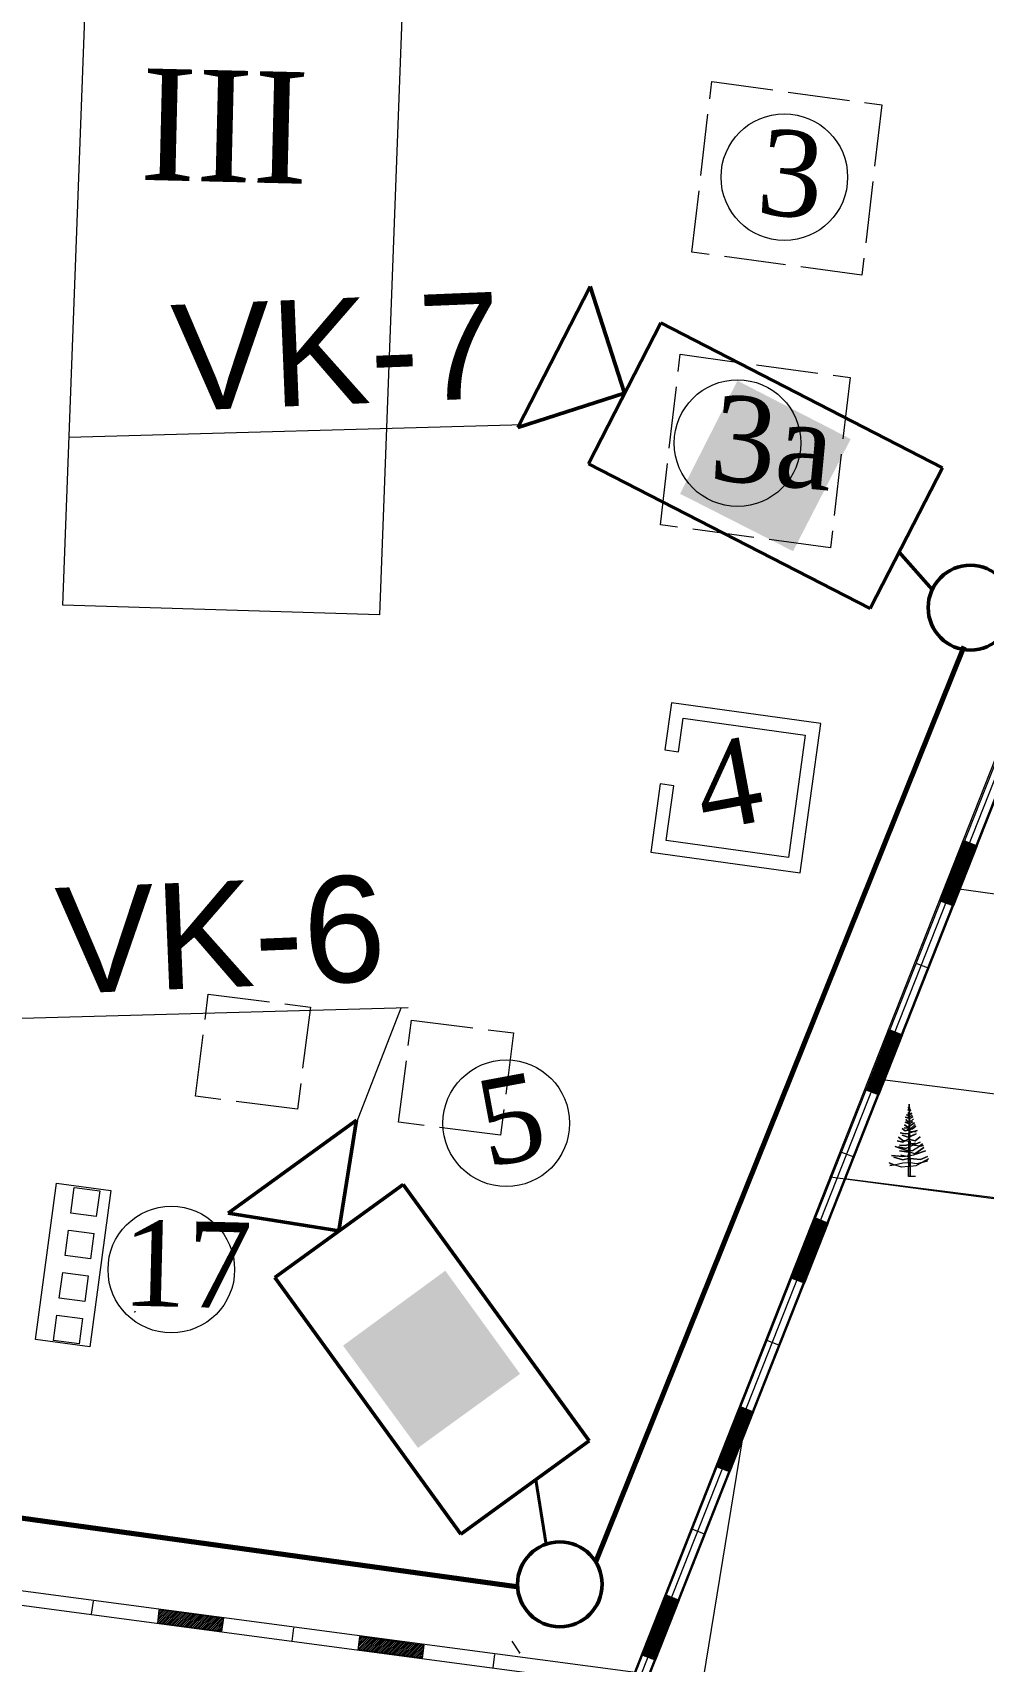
# Model space of a CAD drawing. Header units: feet. Extents: x 3381 to 682707, y 675186 to 4374675.
# Drawn here: x 681334.9 to 681362.62, y 4373040.04 to 4373087.52 of the extents above; entities that cross this region are included whole.
import ezdxf

# ---------------------------------------------------------------- set-up
doc = ezdxf.new("R2010")
doc.units = ezdxf.units.FT
doc.header["$MEASUREMENT"] = 0
doc.header["$PDMODE"] = 34
doc.header["$PDSIZE"] = 0.01
doc.linetypes.add('ACAD_ISO02W100', pattern=[15, 12, -3])
doc.linetypes.add('DUZ', pattern=[0])
doc.layers.get('0').update_dxf_attribs({"linetype": 'CONTINUOUS'})
doc.layers.get('Defpoints').update_dxf_attribs({"linetype": 'CONTINUOUS'})
for name, color, linetype in [('0_Point_Point', 7, 'CONTINUOUS'), ('Aqaclar', 3, 'CONTINUOUS'), ('Layer8', 7, 'CONTINUOUS'), ('ramka', 7, 'CONTINUOUS')]:
    doc.layers.add(name, color=color, linetype=linetype)
doc.layers.add('_cp_basic_Shtamp_0.5', color=7, linetype='CONTINUOUS', lineweight=50)
doc.layers.add('yol 6m', color=250, linetype='CONTINUOUS', lineweight=30)
doc.styles.add('ARİAL', font='arial.ttf')
doc.styles.get("Standard").update_dxf_attribs({"font": 'arial.ttf', "height": 1.5})
doc.styles.add('style5', font='arialazlat.ttf', dxfattribs={"height": 400})
doc.dimstyles.new('ISO-25', dxfattribs={"dimtxt": 1.5, "dimasz": 1, "dimexe": 1.25, "dimexo": 0.625, "dimtad": 1, "dimtxsty": 'Standard', "dimblk": 'OBLIQUE', "dimcen": 2.5, "dimadec": 0, "dimazin": 0, "dimtfac": 1, "dimtmove": 0, "dimatfit": 3, "dimldrblk": 'OBLIQUE', "dimfxl": 1, "dimarcsym": 0})

# ---------------------------------------------------------------- blocks, each defined once
blk = doc.blocks.new('_Oblique')
at = {"color": 0, "linetype": 'ByBlock', "lineweight": -2}
blk.add_line((-0.5, -0.5), (0.5, 0.5), dxfattribs=at)
blk = doc.blocks.new('*D49')
at = {"color": 0, "lineweight": -2, "transparency": 16777216}
for p, q in [((681251.443, 4373044.258), (681249.932, 4373039.293)), ((681250.296, 4373040.489), (681342.296, 4373012.489)), ((681343.443, 4373016.258), (681341.932, 4373011.293))]:
    blk.add_line(p, q, dxfattribs=at)
at = {"layer": 'Defpoints', "color": 0, "lineweight": 30, "transparency": 16777216}
for p in [(681251.625, 4373044.856), (681343.625, 4373016.856), (681342.296, 4373012.489)]:
    blk.add_point(p, dxfattribs=at)
at = {"color": 0, "lineweight": -2, "transparency": 16777216}
for p, rotation in [((681250.296, 4373040.489), 163.072486935853), ((681342.296, 4373012.489), 343.072486935853)]:
    blk.add_blockref('_Oblique', p, dxfattribs=dict(at, rotation=rotation))
at = {"color": 0, "lineweight": 20, "transparency": 16777216, "insert": (681296.741, 4373027.95), "char_height": 1.5, "attachment_point": 5, "rotation": 343.0725}
blk.add_mtext('96,17', dxfattribs=at)
blk = doc.blocks.new('*D55')
at = {"color": 0, "lineweight": -2, "transparency": 16777216}
for p, q in [((681255.071, 4373051.566), (681254.588, 4373047.918)), ((681254.752, 4373049.157), (681352.372, 4373036.234)), ((681352.691, 4373038.642), (681352.208, 4373034.994))]:
    blk.add_line(p, q, dxfattribs=at)
at = {"layer": 'Defpoints', "color": 0, "lineweight": 30, "transparency": 16777216}
for p in [(681255.153, 4373052.186), (681352.773, 4373039.262), (681352.372, 4373036.234)]:
    blk.add_point(p, dxfattribs=at)
at = {"color": 0, "lineweight": -2, "transparency": 16777216}
for p, rotation in [((681254.752, 4373049.157), 172.4585361197717), ((681352.372, 4373036.234), 352.4585361197717)]:
    blk.add_blockref('_Oblique', p, dxfattribs=dict(at, rotation=rotation))
at = {"color": 0, "lineweight": 20, "transparency": 16777216, "insert": (681303.745, 4373044.074), "char_height": 1.5, "attachment_point": 5, "rotation": 352.4585}
blk.add_mtext('{\\fArial|b0|i0|c238|p34;98.50}', dxfattribs=at)
blk = doc.blocks.new('V-V2')
at = {"ltscale": 0.5}
for color, points in [(3, [(750.4, 202.2), (550.4, 201.2), (550.4, 1.2), (750.4, 2.2)]), (2, [(950.4, 203.1), (750.4, 202.2), (750.4, 2.2), (951.4, 3.1)]), (5, [(750.4, 2.2), (550.4, 1.2), (550.3, -196.8), (750.3, -196.8)]), (7, [(951.4, 3.1), (750.4, 2.2), (750.3, -196.8), (952.3, -196.9)])]:
    blk.add_hatch(color=color, dxfattribs=at).paths.add_polyline_path(points)
for p, q in [((251.2, -48.8), (251.2, 251.2)), ((251.2, 251.2), (1251.2, 251.2)), ((1251.2, 251.2), (1251.2, -248.8)), ((1251.2, 1.2), (1501.2, 251.2)), ((1501.2, 251.2), (1501.2, -248.8)), ((1501.2, -248.8), (1251.2, 1.2)), ((251.2, -248.8), (251.2, -48.8)), ((1251.2, -248.8), (251.2, -248.8))]:
    blk.add_line(p, q)

msp = doc.modelspace()

# ---------------------------------------------------------------- hatches: boundary and pattern name
at = {"lineweight": 20}
h = msp.add_hatch(dxfattribs=at)
h.set_pattern_fill('ANSI31', scale=0.3, angle=76.0049)
h.set_pattern_definition([(121.004872172, (4761821.094375, 2650019.119402), (-0.0321421312917, -0.01931666109934), [])])
h.paths.add_polyline_path([(681361.366, 4373062.204), (681362.068, 4373063.959), (681362.44, 4373063.811), (681361.75, 4373062.061)])
h = msp.add_hatch(dxfattribs=at)
h.set_pattern_fill('ANSI31', scale=0.3, angle=76.6288)
h.set_pattern_definition([(121.628787469, (4780339.486076, 2694548.551584), (-0.03192988339517, -0.01966551668202), [])])
h.paths.add_polyline_path([(681359.198, 4373056.693), (681359.893, 4373058.45), (681360.264, 4373058.308), (681359.574, 4373056.558)])
h = msp.add_hatch(dxfattribs=at)
h.set_pattern_fill('ANSI31', scale=0.3, angle=76.0049)
h.set_pattern_definition([(121.004872172, (4761816.750597, 2650008.12959), (-0.0321421312917, -0.01931666109934), [])])
h.paths.add_polyline_path([(681357.022, 4373051.214), (681357.724, 4373052.969), (681358.096, 4373052.821), (681357.406, 4373051.071)])
h = msp.add_hatch(dxfattribs=at)
h.set_pattern_fill('ANSI31', scale=0.3, angle=76.0049)
h.set_pattern_definition([(121.0048721836, (4761814.575323, 2650002.62606), (-0.03214213128778, -0.01931666110587), [])])
h.paths.add_polyline_path([(681354.847, 4373045.71), (681355.543, 4373047.469), (681355.92, 4373047.317), (681355.23, 4373045.567)])
h = msp.add_hatch(dxfattribs=at)
h.set_pattern_fill('ANSI31', scale=0.3, angle=76.0057)
h.set_pattern_definition([(121.00571866655, (4761837.864203, 2650057.423535), (-0.0321418459016, -0.01931713596884), [])])
h.paths.add_polyline_path([(681352.681, 4373040.221), (681353.378, 4373041.98), (681353.753, 4373041.83), (681353.063, 4373040.08)])
h = msp.add_hatch(dxfattribs=at)
h.set_pattern_fill('ANSI31', scale=0.3, angle=-0.0118)
h.set_pattern_definition([(44.9882312419, (-4641.16051, -2853.870928), (-0.0265110571503, 0.02652195031993), [])])
h.paths.add_polyline_path([(681338.588, 4373041.565), (681340.462, 4373041.314), (681340.407, 4373040.91), (681338.542, 4373041.157)])
h = msp.add_hatch(dxfattribs=at)
h.set_pattern_fill('ANSI31', scale=0.3, angle=-0.0118)
h.set_pattern_definition([(44.9882312419, (-4635.311903, -2854.645824), (-0.0265110571503, 0.02652195031993), [])])
h.paths.add_polyline_path([(681344.434, 4373040.769), (681346.309, 4373040.518), (681346.255, 4373040.135), (681344.391, 4373040.382)])

# ---------------------------------------------------------------- linework, layer by layer
at = {"linetype": 'DUZ', "lineweight": 18}
for p, q in [((681335.948, 4373075.729, -0.341), (681349.224, 4373076.091, -0.341)), ((681332.573, 4373058.739, -0.341), (681345.849, 4373059.101, -0.341))]:
    msp.add_line(p, q, dxfattribs=at)
at = {"lineweight": 50}
msp.add_line((681361.128, 4373071.286), (681360.162, 4373072.369), dxfattribs=at)
at = {"color": 7, "lineweight": 70}
for p, q in [((681351.33, 4373042.971), (681362.064, 4373069.62)), ((681300.185, 4373048.994, -684.469), (681349.009, 4373042.23))]:
    msp.add_line(p, q, dxfattribs=at)
at = {"color": 7, "lineweight": 20}
for p, q in [((681361.489, 4373062.617, -473.329), (681384.03, 4373059.506, -473.329)), ((681360.647, 4373060.394, -716.5), (681361.009, 4373060.255, -716.5)), ((681359.289, 4373057.049, -716.5), (681383.354, 4373054.004, -716.5)), ((681358.483, 4373054.886, -716.5), (681358.846, 4373054.748, -716.5)), ((681358.151, 4373054.169, -716.5), (681382.974, 4373050.854, -716.5)), ((681358.561, 4373054.117, -716.5), (681382.978, 4373051.028, -716.5)), ((681356.303, 4373049.404, -716.5), (681356.666, 4373049.265, -716.5)), ((681354.133, 4373043.897, -716.5), (681354.511, 4373043.752, -716.5)), ((681336.659, 4373041.801, -716.5), (681336.608, 4373041.418, -716.5)), ((681342.507, 4373041.024, -716.5), (681342.456, 4373040.639, -716.5)), ((681348.369, 4373040.246, -716.5), (681348.318, 4373039.863, -716.5))]:
    msp.add_line(p, q, dxfattribs=at)
at = {"color": 7, "linetype": 'ACAD_ISO02W100', "lineweight": 20, "ltscale": 0.15}
for p, q in [((681339.642, 4373056.517, -1130.2), (681340.019, 4373059.493, -1130.2)), ((681340.019, 4373059.493, -1130.2), (681342.995, 4373059.117, -1130.2)), ((681342.995, 4373059.117, -1130.2), (681342.619, 4373056.141, -1130.2)), ((681345.568, 4373055.761, -28), (681345.945, 4373058.737, -28)), ((681345.945, 4373058.737, -28), (681348.921, 4373058.36, -28)), ((681348.921, 4373058.36, -28), (681348.544, 4373055.384, -28)), ((681342.619, 4373056.141, -1130.2), (681339.642, 4373056.517, -1130.2)), ((681348.544, 4373055.384, -28), (681345.568, 4373055.761, -28))]:
    msp.add_line(p, q, dxfattribs=at)
at = {"color": 0, "linetype": 'DUZ', "lineweight": 18}
msp.add_line((681344.268, 4373055.563, -0.341), (681345.646, 4373059.095, -0.341), dxfattribs=at)
at = {"color": 1, "lineweight": 20}
msp.add_line((681355.574, 4373046.443, -716.5), (681344.39, 4372978.135), dxfattribs=at)
at = {"lineweight": 40}
msp.add_line((681349.872, 4373043.456, -684.469), (681349.574, 4373045.333, -684.469), dxfattribs=at)
at = {"linetype": 'Continuous', "lineweight": 20}
msp.add_line((681348.873, 4373040.63, -33.658), (681349.096, 4373040.298, -33.658), dxfattribs=at)
at = {"color": 7, "lineweight": 20, "elevation": -716.5}
for points in [[(681363.511, 4373102.706), (681375.886, 4373097.97), (681343.743, 4373016.611), (681251.338, 4373044.734), (681294.529, 4373129.107), (681354.168, 4373106.282)], [(681363.368, 4373102.333), (681375.365, 4373097.741), (681343.507, 4373017.101), (681251.912, 4373044.977), (681294.721, 4373128.605), (681354.025, 4373105.908)], [(681354.278, 4373105.841), (681354.452, 4373106.203), (681329.129, 4373115.884), (681290.235, 4373120.718), (681255.189, 4373052.255), (681352.738, 4373039.266), (681368.515, 4373079.183), (681368.156, 4373079.325), (681352.479, 4373039.719), (681255.825, 4373052.557), (681290.514, 4373120.284), (681329.029, 4373115.511), (681354.278, 4373105.841)], [(681361.367, 4373062.204), (681362.068, 4373063.959), (681362.44, 4373063.812), (681361.748, 4373062.062), (681361.385, 4373062.197)], [(681359.198, 4373056.693), (681359.893, 4373058.45), (681360.264, 4373058.308), (681359.573, 4373056.558), (681359.198, 4373056.693)], [(681357.023, 4373051.214), (681357.724, 4373052.969), (681358.096, 4373052.822), (681357.404, 4373051.072), (681357.041, 4373051.207)], [(681354.848, 4373045.71), (681355.546, 4373047.466), (681355.92, 4373047.318), (681355.228, 4373045.568), (681354.865, 4373045.703)], [(681352.683, 4373040.222), (681353.377, 4373041.98), (681353.752, 4373041.831), (681353.06, 4373040.081), (681352.697, 4373040.216)], [(681338.588, 4373041.564), (681340.462, 4373041.315), (681340.408, 4373040.912), (681338.543, 4373041.16), (681338.586, 4373041.545)], [(681344.434, 4373040.769), (681346.308, 4373040.52), (681346.256, 4373040.135), (681344.391, 4373040.384), (681344.434, 4373040.769)]]:
    msp.add_lwpolyline(points, dxfattribs=at)
at = {"color": 1, "lineweight": 20, "elevation": -716.5}
msp.add_lwpolyline([(681375.625, 4373097.856), (681343.625, 4373016.856), (681251.625, 4373044.856), (681294.625, 4373128.856)], dxfattribs=at)
at = {"color": 7, "lineweight": 20}
msp.add_lwpolyline([(681345.01, 4373070.551), (681335.78, 4373070.827), (681336.676, 4373094.718), (681345.906, 4373094.442)], close=True, dxfattribs=at)
at = {"color": 7, "linetype": 'ACAD_ISO02W100', "lineweight": 20, "ltscale": 0.15, "elevation": -473.329}
for points in [[(681354.699, 4373086.088), (681359.654, 4373085.411), (681359.079, 4373080.444), (681354.123, 4373081.12), (681354.699, 4373086.088)], [(681353.203, 4373073.172), (681353.778, 4373078.14), (681358.733, 4373077.463), (681358.158, 4373072.495), (681353.203, 4373073.172)]]:
    msp.add_lwpolyline(points, dxfattribs=at)
at = {"color": 7, "lineweight": 20, "elevation": -473.329, "flags": 128}
msp.add_lwpolyline([(681353.334, 4373066.613), (681353.73, 4373066.558), (681353.865, 4373067.534), (681357.426, 4373067.041), (681356.933, 4373063.475), (681353.371, 4373063.968), (681353.594, 4373065.567), (681353.197, 4373065.622), (681352.92, 4373063.627), (681357.279, 4373063.023), (681357.882, 4373067.382), (681353.524, 4373067.985), (681353.334, 4373066.613)], dxfattribs=at)
at = {"lineweight": 20, "elevation": -716.5}
msp.add_lwpolyline([(681337.179, 4373053.771), (681336.564, 4373049.213), (681334.978, 4373049.427), (681335.593, 4373053.985)], close=True, dxfattribs=at)
at = {"color": 7, "linetype": 'DUZ', "lineweight": 20}
for centre in [(681356.816, 4373083.303, -1207.039), (681355.451, 4373075.551, -1848.332), (681348.708, 4373055.73), (681338.941, 4373051.464, 6860.554)]:
    msp.add_circle(centre, 1.846, dxfattribs=at)
at = {"color": 1, "linetype": 'DUZ', "lineweight": 50}
for centre in [(681362.243, 4373070.756), (681350.269, 4373042.292, -684.469)]:
    msp.add_circle(centre, 1.235, dxfattribs=at)
at = {"linetype": 'Continuous'}
msp.add_open_spline([(681303.597, 4373250.826, -716.5), (681305.418, 4373247.355, -716.5), (681311.724, 4373235.337, -716.5), (681321.621, 4373217.356, -716.5), (681335.616, 4373198.092, -716.5), (681346.387, 4373177.894, -716.5), (681357.351, 4373160.008, -716.5), (681366.478, 4373142.605, -716.5), (681379.893, 4373124.084, -716.5), (681396.493, 4373109.795, -716.5), (681408.028, 4373094.958, -716.5), (681415.958, 4373084.475, -716.5), (681427.276, 4373072.557, -716.5), (681435.525, 4373061.865, -716.5), (681439.969, 4373056.105, -716.5)], degree=3, knots=[0, 0, 0, 0, 11.75951, 40.72321, 61.46233, 83.054979, 109.290717, 124.392744, 141.962718, 177.533008, 189.558821, 198.276488, 216.955448, 238.768866, 238.768866, 238.768866, 238.768866], dxfattribs=at)
at = {"layer": '0_Point_Point', "lineweight": 20}
for p in [(681337.879, 4373050.237, -28.151), (681349.096, 4373040.298, -33.658)]:
    msp.add_point(p, dxfattribs=at)
at = {"layer": 'Aqaclar', "color": 3, "lineweight": 20, "elevation": -716.5}
msp.add_lwpolyline([(681360.644, 4373054.182), (681360.433, 4373054.174), (681360.436, 4373054.469), (681360.228, 4373054.445), (681360.019, 4373054.521), (681359.868, 4373054.575), (681360.019, 4373054.521), (681359.894, 4373054.494), (681360.019, 4373054.521), (681360.273, 4373054.575), (681360.438, 4373054.582), (681360.436, 4373054.469), (681360.482, 4373054.474), (681360.485, 4373054.176), (681360.482, 4373054.474), (681360.658, 4373054.494), (681360.824, 4373054.588), (681360.993, 4373054.632), (681360.824, 4373054.588), (681361.018, 4373054.696), (681360.824, 4373054.588), (681360.683, 4373054.551), (681360.48, 4373054.58), (681360.482, 4373054.474), (681360.48, 4373054.58), (681360.462, 4373054.583), (681360.438, 4373054.582), (681360.439, 4373054.705), (681360.437, 4373054.704), (681360.266, 4373054.664), (681360.007, 4373054.737), (681360.266, 4373054.664), (681360.437, 4373054.704), (681360.439, 4373054.705), (681360.44, 4373054.751), (681360.431, 4373054.753), (681360.216, 4373054.802), (681360.345, 4373054.772), (681360.273, 4373054.761), (681359.944, 4373054.793), (681360.273, 4373054.761), (681360.345, 4373054.772), (681360.44, 4373054.787), (681360.44, 4373054.751), (681360.44, 4373054.787), (681360.478, 4373054.793), (681360.48, 4373054.58), (681360.479, 4373054.705), (681360.481, 4373054.704), (681360.784, 4373054.672), (681360.986, 4373054.761), (681360.784, 4373054.672), (681360.479, 4373054.705), (681360.478, 4373054.793), (681360.588, 4373054.81), (681360.885, 4373055.02), (681360.623, 4373054.834), (681360.645, 4373054.826), (681360.93, 4373054.923), (681360.645, 4373054.826), (681360.538, 4373054.866), (681360.477, 4373054.876), (681360.478, 4373054.793), (681360.477, 4373054.876), (681360.441, 4373054.882), (681360.44, 4373054.787), (681360.441, 4373054.882), (681360.178, 4373054.923), (681360.441, 4373054.882), (681360.442, 4373054.931), (681360.374, 4373054.931), (681360.052, 4373055.053), (681360.374, 4373054.931), (681360.442, 4373054.931), (681360.443, 4373055.034), (681360.355, 4373054.996), (681360.146, 4373055.045), (681360.355, 4373054.996), (681360.474, 4373055.047), (681360.476, 4373054.931), (681360.442, 4373054.931), (681360.476, 4373054.931), (681360.477, 4373054.876), (681360.476, 4373054.931), (681360.557, 4373054.931), (681360.756, 4373055.064), (681360.847, 4373055.126), (681360.756, 4373055.064), (681360.778, 4373055.061), (681360.873, 4373055.077), (681360.778, 4373055.061), (681360.62, 4373055.085), (681360.593, 4373055.098), (681360.474, 4373055.047), (681360.593, 4373055.098), (681360.772, 4373055.174), (681360.593, 4373055.098), (681360.532, 4373055.126), (681360.639, 4373055.15), (681360.532, 4373055.126), (681360.462, 4373055.158), (681360.473, 4373055.153), (681360.474, 4373055.113), (681360.532, 4373055.126), (681360.474, 4373055.113), (681360.474, 4373055.047), (681360.474, 4373055.113), (681360.444, 4373055.106), (681360.443, 4373055.034), (681360.444, 4373055.106), (681360.348, 4373055.085), (681360.172, 4373055.093), (681360.348, 4373055.085), (681360.444, 4373055.106), (681360.445, 4373055.198), (681360.5, 4373055.19), (681360.473, 4373055.194), (681360.473, 4373055.153), (681360.473, 4373055.194), (681360.445, 4373055.198), (681360.273, 4373055.223), (681360.14, 4373055.328), (681360.273, 4373055.223), (681360.337, 4373055.214), (681360.273, 4373055.174), (681360.102, 4373055.215), (681360.273, 4373055.174), (681360.337, 4373055.214), (681360.446, 4373055.282), (681360.445, 4373055.198), (681360.473, 4373055.194), (681360.472, 4373055.258), (681360.633, 4373055.215), (681360.772, 4373055.336), (681360.633, 4373055.215), (681360.472, 4373055.258), (681360.471, 4373055.338), (681360.658, 4373055.425), (681360.431, 4373055.32), (681360.247, 4373055.385), (681360.431, 4373055.32), (681360.447, 4373055.327), (681360.446, 4373055.282), (681360.448, 4373055.439), (681360.431, 4373055.433), (681360.342, 4373055.425), (681360.197, 4373055.449), (681360.342, 4373055.425), (681360.431, 4373055.433), (681360.448, 4373055.439), (681360.469, 4373055.447), (681360.471, 4373055.338), (681360.469, 4373055.447), (681360.689, 4373055.522), (681360.583, 4373055.486), (681360.658, 4373055.482), (681360.506, 4373055.49), (681360.393, 4373055.547), (681360.449, 4373055.518), (681360.448, 4373055.439), (681360.469, 4373055.447), (681360.468, 4373055.54), (681360.342, 4373055.506), (681360.254, 4373055.579), (681360.342, 4373055.506), (681360.45, 4373055.535), (681360.449, 4373055.518), (681360.45, 4373055.535), (681360.551, 4373055.563), (681360.652, 4373055.644), (681360.551, 4373055.563), (681360.468, 4373055.54), (681360.468, 4373055.582), (681360.5, 4373055.579), (681360.626, 4373055.692), (681360.5, 4373055.579), (681360.468, 4373055.582), (681360.45, 4373055.583), (681360.45, 4373055.535), (681360.45, 4373055.583), (681360.31, 4373055.595), (681360.45, 4373055.583), (681360.45, 4373055.599), (681360.323, 4373055.684), (681360.45, 4373055.599), (681360.452, 4373055.71), (681360.456, 4373055.709), (681360.342, 4373055.757), (681360.456, 4373055.709), (681360.563, 4373055.773), (681360.466, 4373055.715), (681360.468, 4373055.582), (681360.467, 4373055.648), (681360.607, 4373055.741), (681360.467, 4373055.648), (681360.465, 4373055.785), (681360.525, 4373055.798), (681360.582, 4373055.862), (681360.525, 4373055.798), (681360.465, 4373055.785), (681360.453, 4373055.782), (681360.452, 4373055.71), (681360.453, 4373055.782), (681360.412, 4373055.773), (681360.361, 4373055.838), (681360.412, 4373055.773), (681360.453, 4373055.782), (681360.454, 4373055.876), (681360.342, 4373055.903), (681360.475, 4373055.871), (681360.563, 4373055.919), (681360.475, 4373055.871), (681360.464, 4373055.873), (681360.465, 4373055.785), (681360.464, 4373055.873), (681360.464, 4373055.917), (681360.544, 4373055.96), (681360.464, 4373055.917), (681360.463, 4373055.99), (681360.494, 4373055.984), (681360.463, 4373055.99), (681360.412, 4373056), (681360.455, 4373055.991), (681360.454, 4373055.876), (681360.454, 4373055.919), (681360.412, 4373055.927), (681360.454, 4373055.919), (681360.455, 4373055.949), (681360.38, 4373055.976), (681360.455, 4373055.949), (681360.455, 4373055.991), (681360.456, 4373056.031), (681360.431, 4373056.041), (681360.462, 4373056.028), (681360.494, 4373056.016), (681360.519, 4373055.984), (681360.506, 4373056.001), (681360.538, 4373056.024), (681360.494, 4373055.992), (681360.506, 4373056.001), (681360.494, 4373056.016), (681360.462, 4373056.028), (681360.463, 4373055.99), (681360.462, 4373056.028), (681360.461, 4373056.091), (681360.5, 4373056.122), (681360.466, 4373056.095), (681360.487, 4373056.081), (681360.466, 4373056.095), (681360.457, 4373056.101), (681360.412, 4373056.13), (681360.457, 4373056.101), (681360.457, 4373056.16), (681360.431, 4373056.194), (681360.457, 4373056.16), (681360.459, 4373056.283), (681360.461, 4373056.098), (681360.461, 4373056.091), (681360.461, 4373056.098), (681360.457, 4373056.101), (681360.456, 4373056.087), (681360.461, 4373056.091), (681360.449, 4373056.081), (681360.456, 4373056.087), (681360.456, 4373056.031)], dxfattribs=at)
at = {"layer": 'yol 6m', "color": 0, "linetype": 'ByBlock', "lineweight": 20}
for p, q in [((681336.009, 4373053.112, -716.5), (681336.109, 4373053.856, -716.5)), ((681336.116, 4373053.855, -716.5), (681336.859, 4373053.755, -716.5)), ((681336.852, 4373053.755, -716.5), (681336.752, 4373053.012, -716.5)), ((681336.752, 4373053.012, -716.5), (681336.009, 4373053.112, -716.5)), ((681335.842, 4373051.874, -716.5), (681335.942, 4373052.617, -716.5)), ((681335.949, 4373052.616, -716.5), (681336.692, 4373052.516, -716.5)), ((681336.685, 4373052.517, -716.5), (681336.585, 4373051.773, -716.5)), ((681336.585, 4373051.773, -716.5), (681335.842, 4373051.874, -716.5)), ((681335.674, 4373050.635, -716.5), (681335.775, 4373051.378, -716.5)), ((681335.775, 4373051.378, -716.5), (681336.518, 4373051.278, -716.5)), ((681336.518, 4373051.278, -716.5), (681336.418, 4373050.535, -716.5)), ((681336.418, 4373050.535, -716.5), (681335.674, 4373050.635, -716.5)), ((681335.507, 4373049.396, -716.5), (681335.607, 4373050.139, -716.5)), ((681335.607, 4373050.139, -716.5), (681336.351, 4373050.039, -716.5)), ((681336.351, 4373050.039, -716.5), (681336.25, 4373049.296, -716.5)), ((681336.25, 4373049.296, -716.5), (681335.507, 4373049.396, -716.5))]:
    msp.add_line(p, q, dxfattribs=at)

# ---------------------------------------------------------------- block references
at = {"layer": '_cp_basic_Shtamp_0.5', "lineweight": 18, "xscale": 0.0092387357225419, "yscale": 0.0092387357225419, "zscale": 0.0092387357225419}
for p, rotation in [((681362.443, 4373071.731), 152.8068670522374), ((681362.443, 4373071.731), 152.8068670522374), ((681362.443, 4373071.731), 152.8068670522374), ((681362.443, 4373071.731), 152.8068670522374), ((681350.622, 4373043.241), 125.9438702791786), ((681350.622, 4373043.241), 125.9438702791786), ((681350.622, 4373043.241), 125.9438702791786), ((681350.622, 4373043.241), 125.9438702791786)]:
    msp.add_blockref('V-V2', p, dxfattribs=dict(at, rotation=rotation))

# ---------------------------------------------------------------- texts
at = {"layer": 'Layer8', "color": 0, "lineweight": 20, "attachment_point": 7, "style": 'style5'}
for s, insert, char_height, width, rotation in [('{\\fTimes New Roman|b0|i0|c238|p18;III}', (681338.007, 4373083.226), 3.25, 105.6987, 358.6112), ('{\\fTimes New Roman|b0|i0|c238|p18;3}', (681355.954, 4373082.214, -1207.039), 2.5, 81.30669, 354.5842), ('{\\fTimes New Roman|b0|i0|c238|p18;3a}', (681354.589, 4373074.462, -1848.332), 2.5, 81.30669, 354.5842), ('{\\fTimes New Roman|b0|i0|c238|p18;4}', (681354.479, 4373064.229, -2091.5), 2.5, 81.30669, 10.5557), ('{\\fTimes New Roman|b0|i0|c238|p18;5}', (681348.146, 4373054.412, -973.3), 2.5, 81.30669, 10.5557), ('{\\fTimes New Roman|b0|i0|c238|p18;17}', (681337.478, 4373050.419, 6860.554), 2.5, 81.30669, 358.6112)]:
    msp.add_mtext(s, dxfattribs=dict(at, insert=insert, char_height=char_height, width=width, rotation=rotation))
at = {"layer": 'ramka', "color": 7, "linetype": 'DUZ', "lineweight": 18, "ltscale": 0.5, "char_height": 3.0918, "width": 59.68618, "attachment_point": 1, "rotation": 2.3434, "style": 'ARİAL'}
for s, insert in [('VK-{\\fArial|b0|i0|c238|p34;7}', (681338.897, 4373079.575)), ('VK-{\\fArial|b0|i0|c238|p34;6}', (681335.522, 4373062.585))]:
    msp.add_mtext(s, dxfattribs=dict(at, insert=insert))

# ---------------------------------------------------------------- dimensions: what is measured, and where the dimension line sits
at = {"color": 3, "lineweight": 20}
dim = msp.add_aligned_dim(p1=(681255.153, 4373052.186, -716.5), p2=(681352.773, 4373039.262, -716.5), distance=-3.055, text='{\\fArial|b0|i0|c238|p34;98.50}', dimstyle='ISO-25', dxfattribs=at)
dim.commit()
dim.dimension.update_dxf_attribs({"geometry": '*D55', "text_midpoint": (681303.745, 4373044.074, -716.5)})
at = {"color": 7, "lineweight": 20}
dim = msp.add_aligned_dim(p1=(681251.625, 4373044.856, -716.5), p2=(681343.625, 4373016.856, -716.5), distance=-4.564, dimstyle='ISO-25', dxfattribs=at)
dim.commit()
dim.dimension.update_dxf_attribs({"geometry": '*D49', "text_midpoint": (681296.741, 4373027.95, -716.5)})

doc.saveas('drawing.dxf')
